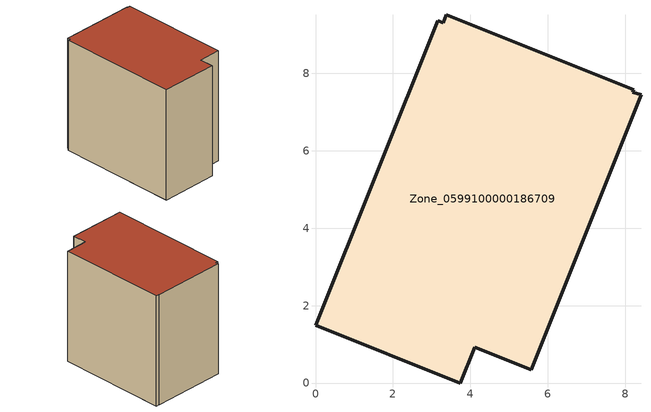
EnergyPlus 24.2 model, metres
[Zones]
Zone_0599100000186709
 floor ground (C_G): 5.57,0.34 4.12,0.92 3.74,0 0,1.5 3.15,9.36 3.3,9.31 3.38,9.51 8.22,7.57 8.2,7.52 8.41,7.44 z0
 wall outside (C_F): 4.12,0.92 5.57,0.34 8.41,7.44 8.2,7.52 8.22,7.57 3.38,9.51 3.3,9.31 3.15,9.36 0,1.5 3.74,0 4.12,0.92 z0:7.93
 roof outside (C_R): 8.41,7.44 8.2,7.52 8.22,7.57 3.38,9.51 3.3,9.31 3.15,9.36 0,1.5 3.74,0 4.12,0.92 5.57,0.34 z7.93
[BUILDING]
Pand.0599100000186709: North Axis=0; Terrain=City; Loads Convergence Tolerance Value=0.04; Temperature Convergence Tolerance Value=0.4; Solar Distribution=FullExterior; Maximum Number of Warmup Days=25; Minimum Number of Warmup Days=1
[Site:Location]
Rotterdam.The.Hague.AP_ZH_NLD Design_Conditions: Latitude=51.96; Longitude=4.45; Time Zone=1; Elevation=-4.5
[SITE:GROUNDTEMPERATURE:BUILDINGSURFACE]
18, 18, 18, 18, 18, 18, 18, 18, 18, 18, 18, 18
[MATERIAL] Thermal Absorptance=0.9; Solar Absorptance=0.7; Visible Absorptance=0.7
Name | Roughness | Thickness | Conductivity | Density | Specific Heat
G.TC.1975-1991 | MediumSmooth | 0.15 | 0.288461 | 540 | 1210
F.TC.1975-1991 | Rough | 0.3 | 0.230769 | 1920 | 840
R.TC.1975-1991 | MediumRough | 0.2 | 0.153846 | 1500 | 1000
[CONSTRUCTION]
C_G: G.TC.1975-1991
C_F: F.TC.1975-1991
C_R: R.TC.1975-1991
[ZONE]
Zone_0599100000186709: Type=1; Multiplier=1; Ceiling Height=Autocalculate; Volume=Autocalculate; Floor Area=autocalculate; Part of Total Floor Area=Yes
[ZONEINFILTRATION:DESIGNFLOWRATE]
Infil_Zone_0599100000186709: Zone or ZoneList or Space or SpaceList=Zone_0599100000186709; Schedule=AlwaysOn; Design Flow Rate Calculation Method=Flow/Area; Flow Rate per Floor Area=0.003; Constant Term Coefficient=1; Temperature Term Coefficient=0; Velocity Term Coefficient=0; Velocity Squared Term Coefficient=0
[HVACTEMPLATE:ZONE:IDEALLOADSAIRSYSTEM]
Zone_0599100000186709: Maximum Heating Supply Air Temperature=50; Minimum Cooling Supply Air Temperature=13; Maximum Heating Supply Air Humidity Ratio=0.0156; Minimum Cooling Supply Air Humidity Ratio=0.0077; Heating Limit=NoLimit; Cooling Limit=NoLimit; Dehumidification Control Type=ConstantSensibleHeatRatio; Cooling Sensible Heat Ratio=0.7; Dehumidification Setpoint=60; Humidification Control Type=None; Humidification Setpoint=30; Outdoor Air Method=None; Outdoor Air Flow Rate per Person=0.00944; Outdoor Air Flow Rate per Zone Floor Area=0; Outdoor Air Flow Rate per Zone=0; Demand Controlled Ventilation Type=None; Outdoor Air Economizer Type=NoEconomizer; Heat Recovery Type=None; Sensible Heat Recovery Effectiveness=0.7; Latent Heat Recovery Effectiveness=0.65
[ZONECONTROL:THERMOSTAT]
ThermostatControl_Zone_0599100000186709: Zone or ZoneList=Zone_0599100000186709; Control Type Schedule=DualSetpointControlType; Control 1=Thermostat_Zone_0599100000186709; Temperature Difference Between Cutout And Setpoint=0
[THERMOSTATSETPOINT:DUALSETPOINT]
Thermostat_Zone_0599100000186709: Heating Setpoint Temperature Schedule=HeatingSetpoint_Zone_0599100000186709; Cooling Setpoint Temperature Schedule=CoolingSetpoint_Zone_0599100000186709
[SCHEDULE:COMPACT]
HeatingSetpoint_Zone_0599100000186709: Through: 12/31, For: AllDays, Until: 24:00, 21
CoolingSetpoint_Zone_0599100000186709: Through: 12/31, For: AllDays, Until: 24:00, 24
DualSetpointControlType: Through: 12/31, For: AllDays, Until: 24:00, 4
AlwaysOn: Through: 12/31, For: AllDays, Until: 24:00, 1
